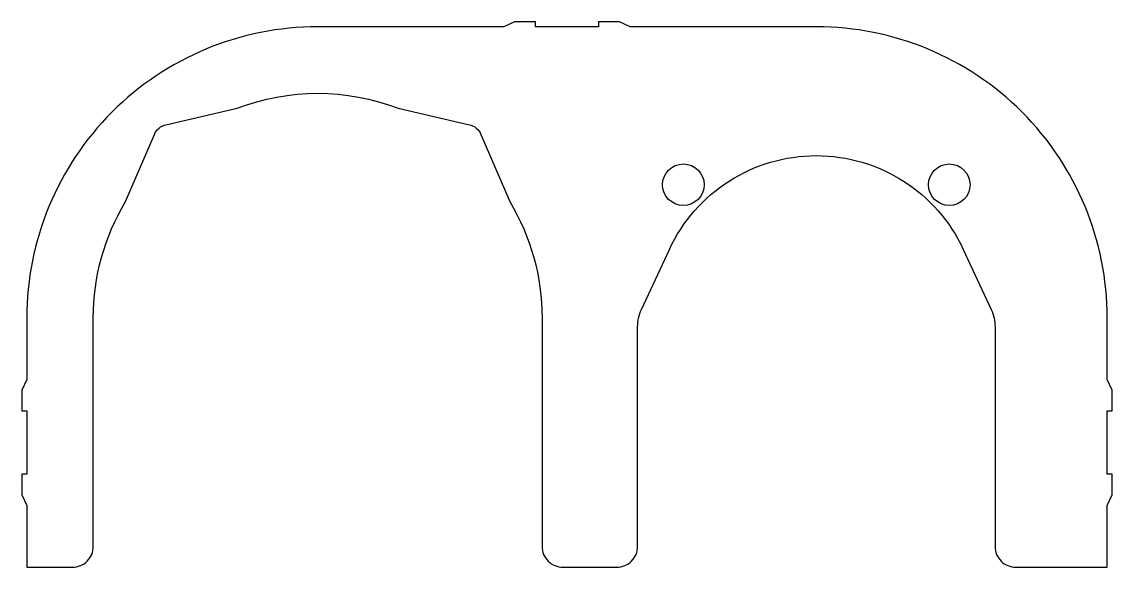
# Model space of a CAD drawing. Extents: x -137 to 125, y -60 to 71.
import ezdxf

# ---------------------------------------------------------------- set-up
doc = ezdxf.new("R2010")
doc.units = 0

msp = doc.modelspace()

# ---------------------------------------------------------------- linework, layer by layer
at = {"layer": '1'}
msp.add_lwpolyline([(125.2, -17.4), (124, -14.83), (124, 0, 0.414214), (54, 70), (9.17, 70), (6.6, 71.2), (1.6, 71.2), (1.6, 70), (-13.6, 70), (-13.6, 71.2), (-18.6, 71.2), (-21.17, 70), (-66, 70, 0.414214), (-136, 0), (-136, -14.83), (-137.2, -17.4), (-137.2, -22.4), (-136, -22.4), (-136, -37.6), (-137.2, -37.6), (-137.2, -42.6), (-136, -45.17), (-136, -60), (-125, -60, 0.414214), (-120, -55), (-120, 0, -0.136817), (-112.21, 27.94), (-105.29, 44.12, -0.239395), (-102.51, 46.45), (-85.37, 50.41, -0.185505), (-46.63, 50.41), (-29.49, 46.45, -0.239395), (-26.71, 44.12), (-19.79, 27.94, -0.136817), (-12, 0), (-12, -55, 0.414214), (-7, -60), (6, -60, 0.414214), (11, -55), (11, -2.21, -0.109117), (11.93, 2), (18.63, 16.43, -0.638185), (89.37, 16.43), (96.07, 2, -0.109117), (97, -2.21), (97, -55, 0.414214), (102, -60), (124, -60), (124, -45.17), (125.2, -42.6), (125.2, -37.6), (124, -37.6), (124, -22.4), (125.2, -22.4)], format="xyb", close=True, dxfattribs=at)
for centre in [(22, 32), (86, 32)]:
    msp.add_circle(centre, 5, dxfattribs=at)

doc.saveas('drawing.dxf')
